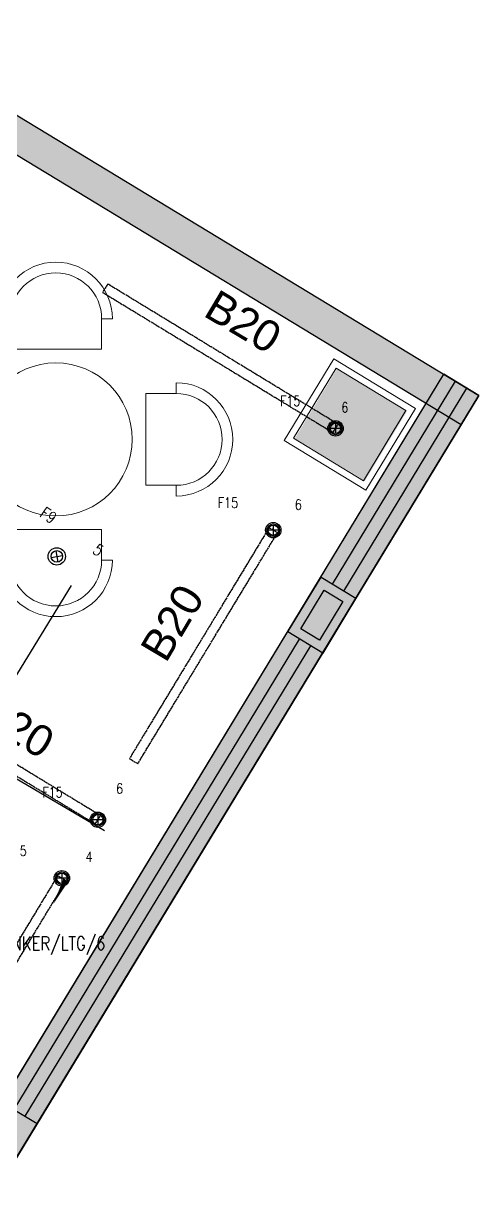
# Model space of a CAD drawing. Header units: inches. Extents: x 102655 to 148943, y 72248 to 114419.
# Drawn here: x 145602 to 148943, y 90603 to 99127 of the extents above; entities that cross this region are included whole.
import ezdxf
from ezdxf.enums import TextEntityAlignment as Align

# ---------------------------------------------------------------- set-up
doc = ezdxf.new("R2010")
doc.units = ezdxf.units.IN
doc.linetypes.add('CENTER INDS', pattern=[13.335, 8.89, -1.11125, 2.2225, -1.11125])
for name, color, linetype, lineweight in [('ceiling dim', 8, 'Continuous', 5), ('Part', 8, 'Continuous', 0), ('S-SOLID', 8, 'Continuous', 0), ('walllllllll', 8, 'Continuous', 30)]:
    doc.layers.add(name, color=color, linetype=linetype, lineweight=lineweight)
for name, color, linetype in [('E-LEADER', 30, 'Continuous'), ('E-LTG', 92, 'Continuous'), ('E-TAG', 30, 'Continuous'), ('E_TAG', 30, 'Continuous'), ('WALL-GNRL', 8, 'Continuous')]:
    doc.layers.add(name, color=color, linetype=linetype)
doc.layers.add('ELECTRICAL LIGHTING CEILING', color=6, linetype='CENTER INDS', true_color=0xff00ff)
doc.styles.add('Pyzd-Romans', font='romans.shx', dxfattribs={"width": 0.8})
doc.styles.get("Standard").update_dxf_attribs({"font": 'arial.ttf'})

# ---------------------------------------------------------------- blocks, each defined once
blk = doc.blocks.new('*A128')
at = {"layer": 'Part'}
blk.add_hatch(color=256, dxfattribs=at).paths.add_polyline_path([(65942.5, 30425.9), (65948.5, 30435.7), (66084.9, 30352.1), (66078.9, 30342.2), (66013.9, 30382.1), (65853.4, 30120.4), (65918.4, 30080.5), (65912.4, 30070.7), (65776, 30154.4), (65782, 30164.2), (65847, 30124.3), (66007.5, 30386)], flags=17)
blk = doc.blocks.new('table-2')
at = {"color": 0, "linetype": 'ByBlock'}
for p, q in [((-0.4148, 0.8837), (-0.3363, 0.8837)), ((-0.3363, 0.8837), (-0.3363, 0.6605)), ((0.3363, 0.8837), (0.4148, 0.8837)), ((0.3363, 0.8837), (0.3363, 0.6605)), ((0.3363, 0.6605), (-0.3363, 0.6605)), ((-0.8837, 0.3363), (-0.8837, 0.4148)), ((0.8837, 0.4148), (0.8837, 0.3363)), ((-0.8837, 0.3363), (-0.6605, 0.3363)), ((-0.6605, 0.3363), (-0.6605, -0.3363)), ((0.6605, -0.3363), (0.6605, 0.3363)), ((0.8837, 0.3363), (0.6605, 0.3363)), ((-0.8837, -0.4148), (-0.8837, -0.3363)), ((-0.8837, -0.3363), (-0.6605, -0.3363)), ((0.8837, -0.3363), (0.6605, -0.3363)), ((0.8837, -0.3363), (0.8837, -0.4148)), ((-0.3363, -0.6605), (0.3363, -0.6605)), ((-0.3363, -0.8837), (-0.3363, -0.6605)), ((0.3363, -0.8837), (0.3363, -0.6605)), ((-0.3363, -0.8837), (-0.4148, -0.8837)), ((0.4148, -0.8837), (0.3363, -0.8837))]:
    blk.add_line(p, q, dxfattribs=at)
blk.add_circle((0, 0), 0.5605, dxfattribs=at)
for centre, radius, start, end in [((0, 0.8837), 0.4148, 360, 180), ((0, 0.8837), 0.3363, 360, 180), ((-0.8837, 0), 0.4148, 90, 270), ((0.8837, 0), 0.4148, 270, 90), ((-0.8837, 0), 0.3363, 90, 270), ((0.8837, 0), 0.3363, 270, 90), ((0, -0.8837), 0.4148, 180, 360), ((0, -0.8837), 0.3363, 180, 360)]:
    blk.add_arc(centre, radius, start, end, dxfattribs=at)
blk = doc.blocks.new('f')
at = {"layer": 'S-SOLID', "ltscale": 0.5, "true_color": 0xed1f24, "transparency": 33554559}
h = blk.add_hatch(color=240, dxfattribs=at)
h.dxf.hatch_style = 1
h.paths.add_polyline_path([(478800.6468, 1037624.1402), (478801.16, 1037623.8294), (478801.4708, 1037624.3426), (478800.9576, 1037624.6534)])
h.paths.add_polyline_path([(478789.7154, 1037630.4936), (478790.3154, 1037630.4936), (478790.3154, 1037631.0936), (478789.7154, 1037631.0936)])
at = {"layer": 'walllllllll', "ltscale": 0.5}
h = blk.add_hatch(color=8, dxfattribs=at)
h.dxf.hatch_style = 1
h.paths.add_polyline_path([(478790.4423, 1037631.454), (478789.3338, 1037631.454), (478789.3338, 1037631.204), (478790.3725, 1037631.204), (478801.6096, 1037624.396), (478801.7394, 1037624.6097)])
h = blk.add_hatch(color=8, dxfattribs=at)
h.dxf.hatch_style = 1
h.paths.add_polyline_path([(478787.9978, 1037601.4054), (478787.7406, 1037601.5613), (478801.7397, 1037624.6099), (478801.9951, 1037624.4548)])
at = {"layer": 'S-SOLID', "color": 8, "ltscale": 0.5, "transparency": 33554559, "elevation": 0}
for points in [[(478800.5686, 1037624.1239), (478801.1674, 1037623.7612), (478801.53, 1037624.36), (478800.9313, 1037624.7226)], [(478800.6373, 1037624.1407), (478801.1505, 1037623.8299), (478801.4613, 1037624.3431), (478800.9481, 1037624.6539)]]:
    blk.add_lwpolyline(points, close=True, dxfattribs=at)
at = {"layer": 'WALL-GNRL', "color": 8, "ltscale": 0.5}
for p, q in [((478790.4423, 1037631.454, 0), (478801.9945, 1037624.4551)), ((478790.3725, 1037631.204, 0), (478801.8649, 1037624.2413)), ((478787.9538, 1037601.9141), (478801.7397, 1037624.6099)), ((478800.9218, 1037623.0728), (478801.8243, 1037624.5585)), ((478801.9951, 1037624.4548), (478801.7396, 1037624.6096)), ((478788.2092, 1037601.759), (478801.9951, 1037624.4548)), ((478801.0061, 1037623.0216), (478801.9085, 1037624.5073)), ((478798.586, 1037619.2227), (478800.6798, 1037622.6698)), ((478798.6682, 1037619.1728), (478800.7621, 1037622.6199))]:
    blk.add_line(p, q, dxfattribs=at)
blk.add_lwpolyline([(478787.9978, 1037601.4054), (478787.7406, 1037601.5613), (478801.7397, 1037624.6099), (478801.9951, 1037624.4548)], close=True, dxfattribs=at)
at = {"layer": 'WALL-GNRL', "color": 8}
blk.add_polyline3d([(478800.8503, 1037622.5663, 0), (478800.5939, 1037622.7221, 0), (478800.8379, 1037623.1238, 0), (478801.0943, 1037622.968, 0), (478800.8503, 1037622.5663, 0)], dxfattribs=at)
for points in [[(478800.8268, 1037622.6625, 0), (478800.69, 1037622.7455, 0), (478800.8614, 1037623.0276, 0), (478800.9981, 1037622.9445, 0)], [(478798.7564, 1037619.1192, 0), (478798.49, 1037618.6805, 0), (478798.2336, 1037618.8363, 0), (478798.5, 1037619.2749, 0)]]:
    blk.add_polyline3d(points, close=True, dxfattribs=at)
at = {"color": 8}
blk.add_blockref('table-2', (478798.8924, 1037624.1324), dxfattribs=at)
at = {"color": 8, "lineweight": 0, "extrusion": (-1.46982e-07, -1.66422e-07, 1), "xscale": 0.001000000000009727, "yscale": 0.001000000000009727, "zscale": 0.001000000000009727, "rotation": 0.2441800749300415}
blk.add_blockref('*A128', (478735.0431, 1037592.3111, -0.243), dxfattribs=at)
blk = doc.blocks.new('E-L-FSPOT2')
at = {"color": 254, "lineweight": 0}
for points in [[(0, -75), (0, -75), (0, -75), (0, -75), (0, -75), (0, -75), (0, -75), (0, -75), (0, -75), (0, -75), (0, -75), (0, -75)], [(0, -75), (0, -75)], [(0, -75), (0, -75)], [(0, -75), (0, -75)], [(0, -75), (0, -75)], [(0, -75), (0, -75)], [(0, -75), (0, -75)], [(0, -75), (0, -75)], [(0, -75), (0, -75)], [(0, -75), (0, -75)], [(0, -75), (0, -75)], [(0, -75), (0, -75)], [(0, -75), (0, -75)], [(0, -75), (0, -75), (0, -75)], [(0, -75), (0, -75)], [(0, -75), (0, -75)], [(0, -75), (0, -75)], [(0, -75), (0, -75), (0, -75), (0, -75), (0, -75), (0, -75), (0, -75), (0, -75), (0, -75), (0, -75)], [(0, -75), (0, -75)]]:
    blk.add_lwpolyline(points, dxfattribs=at)
blk.add_circle((0, 0), 75)
at = {"layer": 'E-TAG'}
for points in [[(-35, -35), (35, 35)], [(-35, 35), (35, -35)]]:
    blk.add_lwpolyline(points, dxfattribs=at)
blk.add_circle((0, 0), 50, dxfattribs=at)
at = {"layer": 'E-TAG', "style": 'Pyzd-Romans', "width": 0.8, "flags": 1}
for tag, p in [('BPANEL', (263, 925)), ('SWITCH', (-262, 700)), ('LOADVA', (263, 700)), ('BTYPE', (-262, 475)), ('PANEL', (263, 475)), ('HEIGHT', (-247, -478)), ('DSCR', (-247, -703)), ('ROOM', (278, -703))]:
    blk.add_attdef(tag, text='', height=100, dxfattribs=at).set_placement(p, align=Align.MIDDLE_CENTER)
at = {"layer": 'E-TAG', "style": 'Pyzd-Romans', "width": 0.8}
for tag, p in [('TYPE', (-262, 250)), ('NO.', (263, 250)), ('W.P', (-247, -253)), ('A,B,C', (278, -253)), ('CBT', (278, -478))]:
    blk.add_attdef(tag, text='', height=100, dxfattribs=at).set_placement(p, align=Align.MIDDLE_CENTER)
blk = doc.blocks.new('f15')
at = {"layer": 'E-LEADER'}
for points in [[(19, 0), (-19, 0)], [(0, 19), (0, -19)]]:
    blk.add_lwpolyline(points, dxfattribs=at)
blk.add_circle((0, 0), 23.3, dxfattribs=at)
at = {"layer": 'E-LTG'}
for radius in [28.2, 19]:
    blk.add_circle((0, 0), radius, dxfattribs=at)
at = {"layer": 'E_TAG', "style": 'Pyzd-Romans', "width": 0.8, "flags": 1}
for tag, p in [('BPANEL', (262.5, 1125)), ('SWITCH', (-262.5, 900)), ('LOADVA', (262.5, 900)), ('BTYPE', (-262.5, 675)), ('PANEL', (262.5, 675)), ('HEIGHT', (-262.5, -675)), ('DSCR', (-262.5, -900)), ('ROOM', (262.5, -900))]:
    blk.add_attdef(tag, text='', height=100, dxfattribs=at).set_placement(p, align=Align.MIDDLE_CENTER)
at = {"layer": 'E_TAG', "style": 'Pyzd-Romans', "width": 0.8}
for tag, p in [('TYPE', (-262.5, 450)), ('NO.', (262.5, 450)), ('W.P', (-262.5, -450)), ('A,B,C', (262.5, -450)), ('CBT', (262.5, -675))]:
    blk.add_attdef(tag, text='', height=100, dxfattribs=at).set_placement(p, align=Align.MIDDLE_CENTER)
blk = doc.blocks.new('E-Ct-No')
at = {"color": 5}
blk.add_lwpolyline([(700, 0, 0, 40, 0), (500, 0, 0, 0, -0.000017), (0, 0, 0, 0, -0.352972)], format="xyseb", dxfattribs=at)
at = {"layer": 'E-TAG', "style": 'Pyzd-Romans', "width": 0.8}
blk.add_attdef('PNL\\NO', text='', height=100, dxfattribs=at).set_placement((1025, 0), align=Align.MIDDLE_CENTER)

msp = doc.modelspace()

# ---------------------------------------------------------------- linework, layer by layer
for p, q in [((138073.43446, 97987.02174), (146198.61861, 93212.33323)), ((145952.40098, 95008.99436), (133740.61278, 75045.41725))]:
    msp.add_line(p, q)
at = {"layer": 'ELECTRICAL LIGHTING CEILING', "color": 6}
for points in [[(146184.15301, 97155.80142), (147873.99356, 96128.24446), (147911.40011, 96189.76038), (146221.55956, 97217.31735)], [(146442.81162, 93702.66854), (147467.0269, 95394.53657), (147405.43717, 95431.82148), (146381.2219, 93739.95344)], [(144440.76707, 94288.42175), (146130.60762, 93260.86479), (146168.01417, 93322.38071), (144478.17362, 94349.93767)], [(144891.91727, 91152.18786), (145916.13255, 92844.05589), (145854.54282, 92881.3408), (144830.32754, 91189.47276)]]:
    msp.add_lwpolyline(points, close=True, dxfattribs=at)

# ---------------------------------------------------------------- block references
ref = msp.add_blockref('f15', (147892.69683, 96159.00242), dxfattribs=dict(xscale=2, yscale=2, zscale=2))
ref.add_attrib('TYPE', 'F15', dxfattribs={"layer": 'E_TAG', "height": 75, "style": 'Pyzd-Romans', "width": 0.8}).set_placement((147560.41001, 96360.43299), align=Align.MIDDLE_CENTER)
ref.add_attrib('NO.', '6', dxfattribs={"layer": 'E_TAG', "height": 75, "style": 'Pyzd-Romans', "width": 0.8}).set_placement((147961.23205, 96313.17903), align=Align.MIDDLE_CENTER)
ref = msp.add_blockref('f15', (147436.23204, 95413.17903), dxfattribs=dict(xscale=2, yscale=2, zscale=2))
ref.add_attrib('TYPE', 'F15', dxfattribs={"layer": 'E_TAG', "height": 75, "style": 'Pyzd-Romans', "width": 0.8}).set_placement((147103.94522, 95614.60959), align=Align.MIDDLE_CENTER)
ref.add_attrib('NO.', '6', dxfattribs={"layer": 'E_TAG', "height": 75, "style": 'Pyzd-Romans', "width": 0.8}).set_placement((147619.6272, 95600.39084), align=Align.MIDDLE_CENTER)
ref = msp.add_blockref('f15', (146149.3109, 93291.62275), dxfattribs=dict(xscale=2, yscale=2, zscale=2))
ref.add_attrib('TYPE', 'F15', dxfattribs={"layer": 'E_TAG', "height": 75, "style": 'Pyzd-Romans', "width": 0.8}).set_placement((145817.02407, 93493.05332), align=Align.MIDDLE_CENTER)
ref.add_attrib('NO.', '6', dxfattribs={"layer": 'E_TAG', "height": 75, "style": 'Pyzd-Romans', "width": 0.8}).set_placement((146308.66416, 93520.54523), align=Align.MIDDLE_CENTER)
ref = msp.add_blockref('f15', (145885.33768, 92862.69835), dxfattribs=dict(xscale=2, yscale=2, zscale=2))
ref.add_attrib('TYPE', 'F15', dxfattribs={"layer": 'E_TAG', "height": 75, "style": 'Pyzd-Romans', "width": 0.8}).set_placement((145553.05086, 93064.12891), align=Align.MIDDLE_CENTER)
ref.add_attrib('NO.', '4', dxfattribs={"layer": 'E_TAG', "height": 75, "style": 'Pyzd-Romans', "width": 0.8}).set_placement((146084.11682, 93019.8941), align=Align.MIDDLE_CENTER)
at = {"layer": 'ceiling dim', "xscale": 1000, "yscale": 1000, "zscale": 1000}
msp.add_blockref('f', (-478653051.58299, -1037528053.90511), dxfattribs=at)
at = {"layer": 'E-LTG', "xscale": 0.847691882747822, "yscale": 0.847691882747822, "zscale": 0.847691882747822, "rotation": 325.1785123314658}
msp.add_blockref('E-L-FSPOT2', (145848.34517, 95221.40403), dxfattribs=at).add_auto_attribs({'TYPE': 'F9', 'NO.': '5'})
at = {"layer": 'E-LTG'}
ref = msp.add_blockref('E-Ct-No', (146149.3109, 93291.62275), dxfattribs=dict(at, rotation=242.1183344551715))
ref.add_attrib('PNL\\NO', 'DB-BUNKER/LTG/6', dxfattribs={"layer": 'E-TAG', "height": 100, "style": 'Pyzd-Romans', "oblique": 360, "width": 0.8}).set_placement((145669.97273, 92385.60955), align=Align.MIDDLE_CENTER)

# ---------------------------------------------------------------- texts
for rotation, p in [(329.281365602, (146913.58892, 96988.11823)), (59.281365602, (146647.79477, 94433.01173)), (329.281365602, (145246.78706, 94021.60075))]:
    msp.add_text('B20', height=228.893641, rotation=rotation).set_placement(p)

doc.saveas('drawing.dxf')
